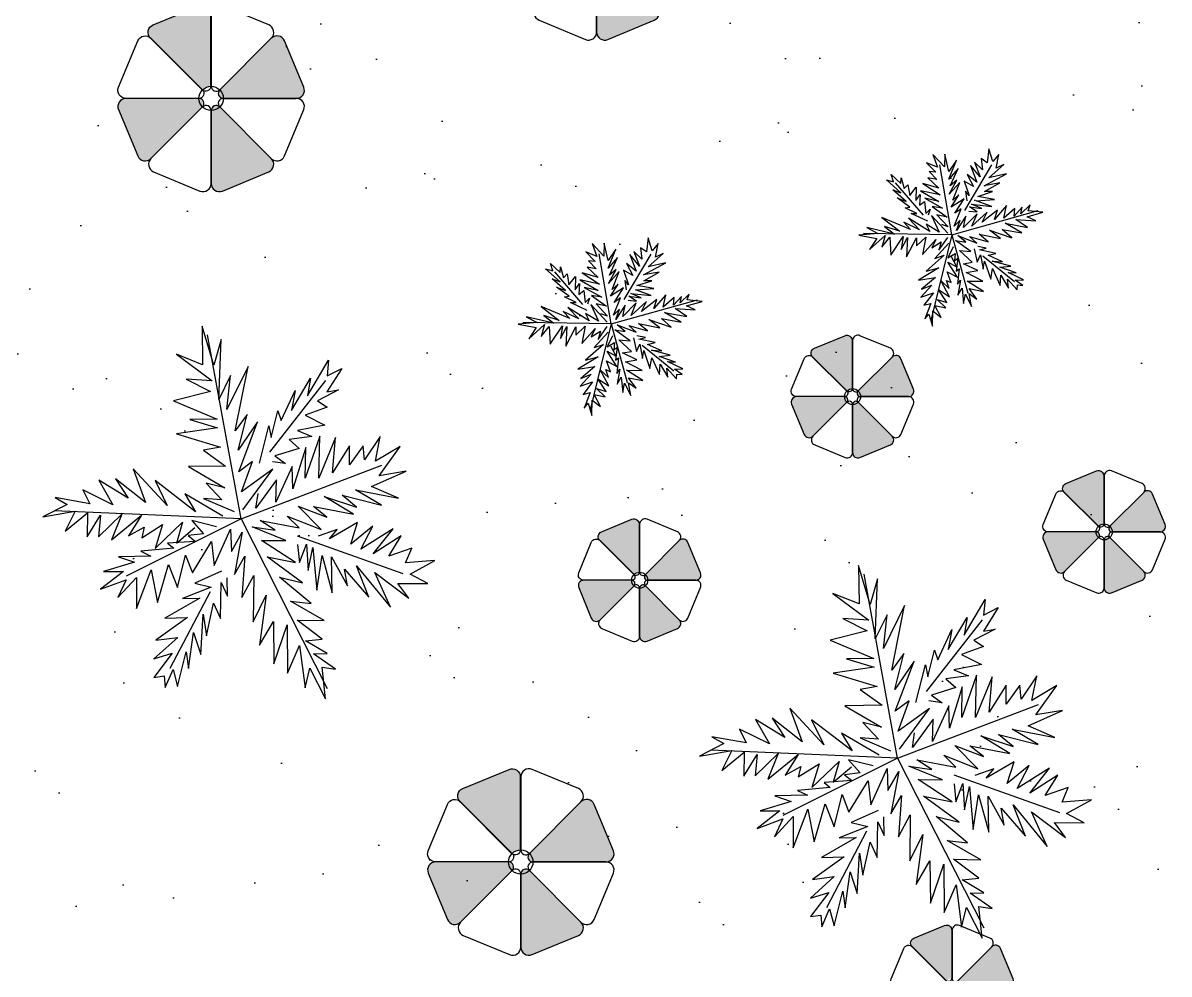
# Model space of a CAD drawing. Header units: millimetres. Extents: x 185 to 501, y 106 to 528.
# Drawn here: x 383.9 to 399.41, y 213.42 to 226.29 of the extents above; entities that cross this region are included whole.
import ezdxf

# ---------------------------------------------------------------- set-up
doc = ezdxf.new("R2010")
doc.units = ezdxf.units.MM
for name, color, linetype in [('arboles', 84, 'Continuous'), ('arena playa', 253, 'Continuous'), ('SITE_FURNISHINGS', 230, 'Continuous')]:
    doc.layers.add(name, color=color, linetype=linetype)

msp = doc.modelspace()

# ---------------------------------------------------------------- hatches: boundary and pattern name
h = msp.add_hatch(color=230)
edge = h.paths.add_edge_path()
edge.add_arc((391.825, 227.386), 0.0682, 135, 270)
edge.add_line((391.825, 227.318), (392.813, 227.318))
edge.add_arc((392.813, 227.428), 0.11, 270, 382.5)
edge.add_line((392.914, 227.47), (392.655, 228.097))
edge.add_arc((392.553, 228.054), 0.11, 22.5, 135)
edge.add_line((392.475, 228.132), (391.777, 227.434))
edge = h.paths.add_edge_path()
edge.add_arc((391.729, 227.153), 0.0682, 45, 180)
edge.add_line((391.661, 227.153), (391.661, 226.166))
edge.add_arc((391.771, 226.166), 0.11, 180, 292.5)
edge.add_line((391.813, 226.064), (392.44, 226.324))
edge.add_arc((392.398, 226.426), 0.11, 292.5, 405)
edge.add_line((392.475, 226.503), (391.777, 227.201))
edge = h.paths.add_edge_path()
edge.add_arc((390.769, 226.581), 0.11, 202.5, 315)
edge.add_line((390.847, 226.503), (391.545, 227.201))
edge.add_arc((391.496, 227.25), 0.0682, 315, 450)
edge.add_line((391.496, 227.318), (390.509, 227.318))
edge.add_arc((390.509, 227.208), 0.11, 90, 202.5)
edge.add_line((390.408, 227.166), (390.667, 226.539))
for color, points in [(5, [(386.438, 226.419, 0.534511), (386.286, 226.52), (385.659, 226.261, 0.475071), (385.61, 226.097, -0.059116), (385.63, 226.081), (386.328, 225.383, -0.187719), (386.438, 225.431, 0.000562), (386.438, 225.431)]), (256, [(395.119, 221.989, 0.534511), (395.019, 222.056), (394.607, 221.885, 0.475071), (394.575, 221.778, -0.059116), (394.588, 221.767), (395.047, 221.308, -0.187719), (395.119, 221.34, 0.000562), (395.119, 221.34)]), (256, [(398.524, 220.158, 0.534511), (398.424, 220.225), (398.011, 220.054, 0.475071), (397.979, 219.947, -0.059116), (397.993, 219.936), (398.452, 219.477, -0.187719), (398.524, 219.508, 0.000562), (398.524, 219.509)]), (256, [(392.238, 219.504, 0.534511), (392.138, 219.571), (391.726, 219.4, 0.475071), (391.694, 219.293, -0.059116), (391.707, 219.282), (392.167, 218.823, -0.187719), (392.238, 218.855, 0.000562), (392.238, 218.855)]), (5, [(390.628, 216.086, 0.534511), (390.476, 216.187), (389.849, 215.928, 0.475071), (389.8, 215.764, -0.059116), (389.82, 215.748), (390.518, 215.05, -0.187719), (390.628, 215.098, 0.000562), (390.628, 215.099)]), (256, [(396.467, 214.008, 0.534511), (396.367, 214.075), (395.954, 213.904, 0.475071), (395.922, 213.797, -0.059116), (395.935, 213.786), (396.395, 213.327, -0.187719), (396.467, 213.359, 0.000562), (396.467, 213.359)])]:
    msp.add_hatch(color=color).paths.add_polyline_path(points)
h = msp.add_hatch(color=5)
edge = h.paths.add_edge_path()
edge.add_arc((386.609, 225.335), 0.0682, 135, 270)
edge.add_line((386.609, 225.267), (387.596, 225.267))
edge.add_arc((387.596, 225.377), 0.11, 270, 382.5)
edge.add_line((387.698, 225.419), (387.438, 226.046))
edge.add_arc((387.337, 226.004), 0.11, 22.5, 135)
edge.add_line((387.259, 226.081), (386.561, 225.383))
edge = h.paths.add_edge_path()
edge.add_arc((386.513, 225.102), 0.0682, 45, 180)
edge.add_line((386.445, 225.102), (386.445, 224.115))
edge.add_arc((386.555, 224.115), 0.11, 180, 292.5)
edge.add_line((386.597, 224.014), (387.223, 224.273))
edge.add_arc((387.181, 224.375), 0.11, 292.5, 405)
edge.add_line((387.259, 224.453), (386.561, 225.151))
edge = h.paths.add_edge_path()
edge.add_arc((385.553, 224.53), 0.11, 202.5, 315)
edge.add_line((385.63, 224.453), (386.328, 225.151))
edge.add_arc((386.28, 225.199), 0.0682, 315, 450)
edge.add_line((386.28, 225.267), (385.293, 225.267))
edge.add_arc((385.293, 225.157), 0.11, 90, 202.5)
edge.add_line((385.191, 225.115), (385.451, 224.488))
h = msp.add_hatch(color=256)
edge = h.paths.add_edge_path()
edge.add_arc((395.232, 221.276), 0.0448, 135, 270)
edge.add_line((395.232, 221.231), (395.882, 221.231))
edge.add_arc((395.882, 221.304), 0.0723, 270, 382.5)
edge.add_line((395.948, 221.331), (395.778, 221.744))
edge.add_arc((395.711, 221.716), 0.0723, 22.5, 135)
edge.add_line((395.66, 221.767), (395.2, 221.308))
edge = h.paths.add_edge_path()
edge.add_arc((395.169, 221.123), 0.0448, 45, 180)
edge.add_line((395.124, 221.123), (395.124, 220.474))
edge.add_arc((395.196, 220.474), 0.0723, 180, 292.5)
edge.add_line((395.224, 220.407), (395.636, 220.578))
edge.add_arc((395.608, 220.645), 0.0723, 292.5, 405)
edge.add_line((395.66, 220.696), (395.2, 221.155))
edge = h.paths.add_edge_path()
edge.add_arc((394.537, 220.747), 0.0723, 202.5, 315)
edge.add_line((394.588, 220.696), (395.047, 221.155))
edge.add_arc((395.016, 221.187), 0.0448, 315, 450)
edge.add_line((395.016, 221.231), (394.366, 221.231))
edge.add_arc((394.366, 221.159), 0.0723, 90, 202.5)
edge.add_line((394.299, 221.131), (394.47, 220.719))
h = msp.add_hatch(color=256)
edge = h.paths.add_edge_path()
edge.add_arc((398.637, 219.445), 0.0448, 135, 270)
edge.add_line((398.637, 219.4), (399.286, 219.4))
edge.add_arc((399.286, 219.473), 0.0723, 270, 382.5)
edge.add_line((399.353, 219.5), (399.182, 219.913))
edge.add_arc((399.115, 219.885), 0.0723, 22.5, 135)
edge.add_line((399.064, 219.936), (398.605, 219.477))
edge = h.paths.add_edge_path()
edge.add_arc((398.573, 219.292), 0.0448, 45, 180)
edge.add_line((398.528, 219.292), (398.528, 218.643))
edge.add_arc((398.601, 218.643), 0.0723, 180, 292.5)
edge.add_line((398.628, 218.576), (399.041, 218.747))
edge.add_arc((399.013, 218.813), 0.0723, 292.5, 405)
edge.add_line((399.064, 218.865), (398.605, 219.324))
edge = h.paths.add_edge_path()
edge.add_arc((397.941, 218.916), 0.0723, 202.5, 315)
edge.add_line((397.993, 218.865), (398.452, 219.324))
edge.add_arc((398.42, 219.356), 0.0448, 315, 450)
edge.add_line((398.42, 219.4), (397.771, 219.4))
edge.add_arc((397.771, 219.328), 0.0723, 90, 202.5)
edge.add_line((397.704, 219.3), (397.875, 218.888))
h = msp.add_hatch(color=256)
edge = h.paths.add_edge_path()
edge.add_arc((392.351, 218.791), 0.0448, 135, 270)
edge.add_line((392.351, 218.746), (393.001, 218.746))
edge.add_arc((393.001, 218.819), 0.0723, 270, 382.5)
edge.add_line((393.068, 218.846), (392.897, 219.259))
edge.add_arc((392.83, 219.231), 0.0723, 22.5, 135)
edge.add_line((392.779, 219.282), (392.32, 218.823))
edge = h.paths.add_edge_path()
edge.add_arc((392.288, 218.638), 0.0448, 45, 180)
edge.add_line((392.243, 218.638), (392.243, 217.989))
edge.add_arc((392.315, 217.989), 0.0723, 180, 292.5)
edge.add_line((392.343, 217.922), (392.755, 218.093))
edge.add_arc((392.728, 218.159), 0.0723, 292.5, 405)
edge.add_line((392.779, 218.211), (392.32, 218.67))
edge = h.paths.add_edge_path()
edge.add_arc((391.656, 218.262), 0.0723, 202.5, 315)
edge.add_line((391.707, 218.211), (392.167, 218.67))
edge.add_arc((392.135, 218.702), 0.0448, 315, 450)
edge.add_line((392.135, 218.746), (391.485, 218.746))
edge.add_arc((391.485, 218.674), 0.0723, 90, 202.5)
edge.add_line((391.419, 218.646), (391.589, 218.234))
h = msp.add_hatch(color=5)
edge = h.paths.add_edge_path()
edge.add_arc((390.799, 215.002), 0.0682, 135, 270)
edge.add_line((390.799, 214.934), (391.787, 214.934))
edge.add_arc((391.787, 215.044), 0.11, 270, 382.5)
edge.add_line((391.888, 215.086), (391.629, 215.713))
edge.add_arc((391.527, 215.671), 0.11, 22.5, 135)
edge.add_line((391.449, 215.748), (390.751, 215.05))
edge = h.paths.add_edge_path()
edge.add_arc((390.703, 214.77), 0.0682, 45, 180)
edge.add_line((390.635, 214.77), (390.635, 213.782))
edge.add_arc((390.745, 213.782), 0.11, 180, 292.5)
edge.add_line((390.787, 213.681), (391.414, 213.94))
edge.add_arc((391.372, 214.042), 0.11, 292.5, 405)
edge.add_line((391.449, 214.12), (390.751, 214.818))
edge = h.paths.add_edge_path()
edge.add_arc((389.743, 214.197), 0.11, 202.5, 315)
edge.add_line((389.82, 214.12), (390.518, 214.818))
edge.add_arc((390.47, 214.866), 0.0682, 315, 450)
edge.add_line((390.47, 214.934), (389.483, 214.934))
edge.add_arc((389.483, 214.824), 0.11, 90, 202.5)
edge.add_line((389.382, 214.782), (389.641, 214.155))
h = msp.add_hatch(color=256)
edge = h.paths.add_edge_path()
edge.add_arc((396.579, 213.295), 0.0448, 135, 270)
edge.add_line((396.579, 213.25), (397.229, 213.25))
edge.add_arc((397.229, 213.323), 0.0723, 270, 382.5)
edge.add_line((397.296, 213.35), (397.125, 213.763))
edge.add_arc((397.058, 213.735), 0.0723, 22.5, 135)
edge.add_line((397.007, 213.786), (396.548, 213.327))
edge = h.paths.add_edge_path()
edge.add_arc((396.516, 213.142), 0.0448, 45, 180)
edge.add_line((396.471, 213.142), (396.471, 212.493))
edge.add_arc((396.544, 212.493), 0.0723, 180, 292.5)
edge.add_line((396.571, 212.426), (396.983, 212.597))
edge.add_arc((396.956, 212.664), 0.0723, 292.5, 405)
edge.add_line((397.007, 212.715), (396.548, 213.174))
edge = h.paths.add_edge_path()
edge.add_arc((395.884, 212.766), 0.0723, 202.5, 315)
edge.add_line((395.935, 212.715), (396.395, 213.174))
edge.add_arc((396.363, 213.206), 0.0448, 315, 450)
edge.add_line((396.363, 213.25), (395.714, 213.25))
edge.add_arc((395.714, 213.178), 0.0723, 90, 202.5)
edge.add_line((395.647, 213.15), (395.817, 212.738))
at = {"layer": 'arena playa'}
h = msp.add_hatch(dxfattribs=at)
h.set_pattern_fill('AR-SAND', color=256, scale=0.07, style=0)
h.set_pattern_definition([(37.5, (-1998.5492, 57.1), (-0.1120022, 3.4258927), [0, -2.70256, 0, -3.0226, 0, -2.88925]), (7.5, (-1998.5492, 57.1), (3.146663, 5.017776), [0, -1.45796, 0, -2.43586, 0, -0.93345]), (327.5, (-2000.7362, 57.1), (5.5369466, 0.0100603), [0, -0.889, 0, -3.2004, 0, -4.1783]), (317.5, (-2000.736, 57.1), (5.344895, 1.560505), [0, -0.4445, 0, -2.09804, 0, -2.4003])])
h.paths.add_polyline_path([(384.825, 236.855), (376.93, 236.855), (373.547, 232.348), (373.171, 227.091), (370.915, 220.143), (374.675, 215.449), (378.998, 203.807), (384.638, 202.117), (392.345, 206.248), (394.6, 210.942), (399.112, 213.383), (408.323, 211.881), (415.09, 216.012), (416.782, 220.143), (412.082, 227.278), (410.767, 232.724), (410.579, 238.732), (405.691, 245.868), (397.796, 247.558), (391.969, 245.68), (391.781, 238.357)])

# ---------------------------------------------------------------- linework, layer by layer
at = {"layer": 'arboles', "linetype": 'Continuous'}
for p, q in [((396.466, 223.421), (396.305, 224.369)), ((396.642, 223.752), (397.01, 224.367)), ((396.085, 223.685), (395.705, 224.125)), ((396.466, 223.421), (397.637, 223.749)), ((396.466, 223.421), (395.271, 223.441)), ((396.466, 223.421), (396.183, 222.26)), ((396.466, 223.421), (396.682, 222.63)), ((391.856, 222.215), (391.695, 223.163)), ((392.032, 222.546), (392.399, 223.161)), ((396.885, 223.135), (397.315, 222.788)), ((391.475, 222.478), (391.095, 222.919)), ((391.856, 222.215), (393.027, 222.543)), ((391.856, 222.215), (390.661, 222.235)), ((391.856, 222.215), (391.573, 221.054)), ((391.856, 222.215), (392.072, 221.423)), ((386.85, 219.577), (386.397, 222.068)), ((392.275, 221.929), (392.705, 221.582)), ((387.24, 220.478), (387.998, 221.45)), ((386.85, 219.577), (388.753, 220.303)), ((386.85, 219.577), (384.322, 219.684)), ((386.85, 219.577), (385.295, 218.801)), ((386.85, 219.577), (388.016, 217.281)), ((387.61, 219.349), (389.04, 218.839)), ((395.734, 216.339), (395.282, 218.83)), ((386.43, 218.589), (385.886, 217.55)), ((396.124, 217.24), (396.882, 218.212)), ((395.734, 216.339), (397.638, 217.065)), ((395.734, 216.339), (393.206, 216.446)), ((395.734, 216.339), (394.179, 215.563)), ((395.734, 216.339), (396.9, 214.043)), ((396.495, 216.111), (397.924, 215.601)), ((395.314, 215.351), (394.77, 214.312))]:
    msp.add_line(p, q, dxfattribs=at)
at = {"layer": 'arboles', "linetype": 'Continuous', "flags": 128}
for points in [[(396.697, 223.742), (396.812, 223.731), (396.707, 223.798), (396.874, 223.776), (396.734, 223.835), (397.008, 223.806), (396.797, 223.882), (397.043, 223.9), (396.817, 223.94), (397.019, 224.005), (396.909, 224.007), (397.115, 224.123), (396.903, 224.086), (397.207, 224.247), (396.97, 224.192), (397.173, 224.373), (397.066, 224.324), (397.104, 224.51), (397.023, 224.411), (396.968, 224.584), (396.947, 224.397), (396.863, 224.453), (396.884, 224.299), (396.772, 224.402), (396.849, 224.205), (396.719, 224.361), (396.805, 224.133), (396.677, 224.237), (396.762, 224.076), (396.634, 224.147), (396.702, 223.951), (396.654, 224.01), (396.67, 223.882)], [(396.485, 223.258), (396.415, 223.11), (396.512, 223.168), (396.505, 223.068), (396.55, 223.107), (396.527, 222.93), (396.565, 222.962), (396.543, 222.752), (396.586, 222.809), (396.55, 222.605), (396.605, 222.699), (396.624, 222.493), (396.65, 222.618), (396.732, 222.452), (396.704, 222.626), (396.805, 222.551), (396.702, 222.693), (396.898, 222.654), (396.673, 222.794), (396.887, 222.793), (396.661, 222.91), (396.817, 222.937), (396.623, 223.028), (396.743, 223.049), (396.571, 223.207), (396.725, 223.194), (396.518, 223.342), (396.658, 223.32), (396.55, 223.411), (396.807, 223.309), (396.705, 223.398), (396.959, 223.328), (396.837, 223.429), (397.126, 223.369), (396.976, 223.483), (397.281, 223.379), (397.149, 223.495), (397.416, 223.446), (397.188, 223.577), (397.492, 223.52), (397.332, 223.629), (397.604, 223.611), (397.487, 223.666), (397.699, 223.726), (397.498, 223.745), (397.526, 223.825), (397.402, 223.706), (397.417, 223.793), (397.31, 223.673), (397.32, 223.779), (397.17, 223.646), (397.207, 223.816), (397.044, 223.628), (397.084, 223.753), (396.879, 223.59), (396.944, 223.726), (396.737, 223.536), (396.808, 223.707), (396.626, 223.522), (396.658, 223.674), (396.53, 223.481), (396.58, 223.621), (396.5, 223.538), (396.595, 223.774), (396.506, 223.713), (396.633, 223.91), (396.458, 223.795), (396.563, 223.96), (396.479, 223.889), (396.577, 224.13), (396.43, 223.969), (396.537, 224.159), (396.444, 224.083), (396.555, 224.318), (396.427, 224.175), (396.532, 224.432), (396.426, 224.279), (396.374, 224.514), (396.368, 224.34), (396.21, 224.508), (396.272, 224.335), (396.124, 224.395), (396.251, 224.268), (396.161, 224.277), (396.264, 224.168), (396.144, 224.191), (396.292, 224.051), (396.074, 224.114), (396.309, 223.96), (396.045, 224.018), (396.292, 223.874), (396.1, 223.915), (396.342, 223.783), (396.202, 223.806), (396.404, 223.66), (396.266, 223.693), (396.418, 223.527), (396.33, 223.559)], [(396.141, 223.605), (395.917, 223.711), (395.994, 223.711), (395.835, 223.786), (395.9, 223.795), (395.728, 223.92), (395.85, 223.873), (395.67, 224.031), (395.778, 223.99), (395.581, 224.167), (395.678, 224.138), (395.648, 224.239), (395.778, 224.117), (395.78, 224.193), (395.821, 224.047), (395.873, 224.099), (395.897, 223.951), (395.983, 224.064), (395.982, 223.884), (396.038, 223.967), (396.029, 223.821), (396.097, 223.873), (396.114, 223.711), (396.175, 223.769), (396.147, 223.689)], [(396.412, 223.443), (396.194, 223.683), (396.298, 223.457), (396.121, 223.564), (396.168, 223.465), (395.879, 223.645), (396.032, 223.489), (395.819, 223.59), (395.908, 223.494), (395.519, 223.655), (395.762, 223.469), (395.555, 223.534), (395.69, 223.43), (395.318, 223.519), (395.468, 223.441), (395.209, 223.417), (395.452, 223.372), (395.354, 223.221), (395.565, 223.412), (395.522, 223.252), (395.63, 223.388), (395.642, 223.145), (395.811, 223.396), (395.78, 223.224), (395.867, 223.386), (395.852, 223.123), (395.991, 223.381), (395.99, 223.272), (396.116, 223.389), (396.072, 223.156), (396.251, 223.358), (396.198, 223.246), (396.322, 223.325), (396.292, 223.212), (396.412, 223.386)], [(392.087, 222.536), (392.202, 222.525), (392.097, 222.592), (392.264, 222.57), (392.124, 222.629), (392.398, 222.6), (392.187, 222.676), (392.433, 222.694), (392.207, 222.734), (392.409, 222.799), (392.299, 222.8), (392.505, 222.917), (392.293, 222.88), (392.597, 223.041), (392.36, 222.986), (392.563, 223.167), (392.456, 223.117), (392.494, 223.304), (392.413, 223.204), (392.358, 223.378), (392.337, 223.191), (392.253, 223.247), (392.274, 223.093), (392.162, 223.196), (392.239, 222.999), (392.109, 223.155), (392.195, 222.927), (392.067, 223.031), (392.152, 222.87), (392.024, 222.941), (392.092, 222.745), (392.044, 222.804), (392.06, 222.676)], [(391.875, 222.052), (391.805, 221.904), (391.902, 221.962), (391.895, 221.862), (391.94, 221.9), (391.917, 221.724), (391.955, 221.756), (391.933, 221.546), (391.976, 221.603), (391.94, 221.399), (391.995, 221.493), (392.014, 221.287), (392.04, 221.412), (392.122, 221.246), (392.094, 221.42), (392.195, 221.345), (392.092, 221.487), (392.288, 221.448), (392.063, 221.588), (392.277, 221.587), (392.051, 221.704), (392.207, 221.731), (392.013, 221.822), (392.133, 221.842), (391.961, 222.001), (392.115, 221.988), (391.908, 222.136), (392.048, 222.114), (391.94, 222.205), (392.197, 222.103), (392.095, 222.192), (392.349, 222.122), (392.226, 222.223), (392.516, 222.163), (392.366, 222.277), (392.671, 222.173), (392.539, 222.289), (392.806, 222.24), (392.577, 222.371), (392.881, 222.314), (392.722, 222.423), (392.994, 222.405), (392.877, 222.46), (393.089, 222.52), (392.887, 222.539), (392.915, 222.619), (392.792, 222.5), (392.807, 222.587), (392.7, 222.467), (392.71, 222.573), (392.56, 222.44), (392.597, 222.61), (392.434, 222.422), (392.474, 222.547), (392.269, 222.383), (392.334, 222.52), (392.127, 222.33), (392.197, 222.501), (392.016, 222.316), (392.048, 222.468), (391.92, 222.275), (391.97, 222.415), (391.89, 222.332), (391.985, 222.568), (391.896, 222.507), (392.023, 222.704), (391.848, 222.589), (391.953, 222.754), (391.869, 222.683), (391.967, 222.924), (391.82, 222.763), (391.927, 222.953), (391.834, 222.877), (391.945, 223.112), (391.817, 222.968), (391.922, 223.226), (391.816, 223.073), (391.764, 223.308), (391.758, 223.133), (391.6, 223.302), (391.662, 223.129), (391.513, 223.189), (391.641, 223.062), (391.551, 223.071), (391.654, 222.962), (391.534, 222.985), (391.682, 222.845), (391.464, 222.908), (391.699, 222.754), (391.435, 222.812), (391.682, 222.668), (391.49, 222.709), (391.732, 222.577), (391.592, 222.6), (391.794, 222.454), (391.656, 222.486), (391.808, 222.321), (391.719, 222.353)], [(396.425, 223.309), (396.239, 223.1), (396.364, 223.144), (396.119, 222.93), (396.291, 222.975), (396.017, 222.807), (396.245, 222.843), (396.059, 222.684), (396.196, 222.739), (396.047, 222.579), (396.217, 222.636), (396.087, 222.467), (396.182, 222.492), (396.1, 222.283), (396.158, 222.349), (396.206, 222.183), (396.211, 222.391), (396.324, 222.304), (396.237, 222.466), (396.386, 222.435), (396.268, 222.545), (396.4, 222.506), (396.288, 222.679), (396.436, 222.582), (396.319, 222.801), (396.432, 222.694), (396.397, 222.804), (396.46, 222.775), (396.403, 222.922), (396.544, 222.846), (396.413, 223.051), (396.537, 222.986), (396.463, 223.121)], [(396.77, 223.233), (396.811, 223.05), (396.857, 223.148), (396.893, 222.954), (396.911, 223.063), (396.993, 222.82), (397.017, 222.963), (397.121, 222.736), (397.13, 222.876), (397.234, 222.7), (397.221, 222.822), (397.35, 222.678), (397.354, 222.743), (397.427, 222.735), (397.324, 222.807), (397.438, 222.813), (397.23, 222.912), (397.337, 222.905), (397.119, 222.981), (397.265, 222.999), (397.015, 223.064), (397.155, 223.057), (396.959, 223.144), (397.064, 223.168), (396.84, 223.217), (396.934, 223.239), (396.817, 223.261)], [(391.531, 222.399), (391.307, 222.505), (391.384, 222.505), (391.225, 222.58), (391.29, 222.589), (391.118, 222.714), (391.239, 222.667), (391.06, 222.825), (391.168, 222.784), (390.971, 222.961), (391.067, 222.932), (391.038, 223.033), (391.168, 222.911), (391.17, 222.987), (391.211, 222.84), (391.263, 222.893), (391.286, 222.745), (391.373, 222.857), (391.372, 222.678), (391.428, 222.761), (391.419, 222.615), (391.487, 222.667), (391.504, 222.505), (391.565, 222.563), (391.537, 222.483)], [(391.802, 222.237), (391.584, 222.477), (391.688, 222.251), (391.511, 222.358), (391.558, 222.259), (391.269, 222.439), (391.422, 222.283), (391.209, 222.383), (391.298, 222.288), (390.909, 222.449), (391.152, 222.263), (390.945, 222.328), (391.08, 222.224), (390.708, 222.313), (390.858, 222.235), (390.599, 222.211), (390.842, 222.166), (390.744, 222.015), (390.955, 222.206), (390.912, 222.046), (391.02, 222.182), (391.032, 221.939), (391.201, 222.19), (391.17, 222.018), (391.257, 222.18), (391.242, 221.916), (391.381, 222.175), (391.38, 222.065), (391.505, 222.183), (391.462, 221.95), (391.641, 222.152), (391.588, 222.04), (391.712, 222.119), (391.682, 222.006), (391.802, 222.18)], [(386.873, 219.699), (387.281, 220.25), (386.854, 219.941), (387.004, 220.352), (386.817, 220.214), (387.072, 220.89), (386.811, 220.506), (386.932, 220.991), (386.771, 220.767), (386.944, 221.641), (386.659, 221.059), (386.708, 221.515), (386.547, 221.193), (386.579, 222.003), (386.479, 221.658), (386.321, 222.186), (386.329, 221.663), (385.975, 221.805), (386.459, 221.446), (386.108, 221.468), (386.436, 221.3), (385.936, 221.174), (386.527, 220.927), (386.156, 220.921), (386.53, 220.808), (385.976, 220.729), (386.57, 220.547), (386.342, 220.505), (386.639, 220.292), (386.136, 220.286), (386.631, 219.997), (386.376, 220.061), (386.59, 219.836), (386.343, 219.851), (386.755, 219.676)], [(391.815, 222.103), (391.629, 221.894), (391.754, 221.938), (391.509, 221.724), (391.681, 221.769), (391.407, 221.601), (391.635, 221.637), (391.449, 221.478), (391.586, 221.533), (391.436, 221.373), (391.607, 221.43), (391.477, 221.26), (391.572, 221.286), (391.49, 221.077), (391.548, 221.143), (391.596, 220.976), (391.601, 221.185), (391.714, 221.098), (391.627, 221.26), (391.776, 221.229), (391.658, 221.339), (391.789, 221.3), (391.678, 221.473), (391.826, 221.376), (391.709, 221.595), (391.822, 221.488), (391.787, 221.598), (391.85, 221.569), (391.793, 221.716), (391.934, 221.639), (391.803, 221.845), (391.926, 221.78), (391.853, 221.915)], [(392.16, 222.027), (392.201, 221.844), (392.247, 221.942), (392.283, 221.748), (392.301, 221.857), (392.383, 221.614), (392.407, 221.756), (392.51, 221.53), (392.52, 221.67), (392.623, 221.493), (392.611, 221.616), (392.74, 221.472), (392.744, 221.537), (392.817, 221.529), (392.714, 221.601), (392.828, 221.607), (392.62, 221.706), (392.727, 221.699), (392.509, 221.775), (392.655, 221.793), (392.405, 221.858), (392.545, 221.851), (392.349, 221.938), (392.454, 221.962), (392.23, 222.011), (392.324, 222.033), (392.207, 222.055)], [(387.097, 220.329), (387.224, 220.838), (387.257, 220.678), (387.347, 221.038), (387.394, 220.908), (387.582, 221.316), (387.533, 221.045), (387.788, 221.482), (387.748, 221.242), (388.034, 221.724), (388.013, 221.512), (388.211, 221.614), (388.012, 221.294), (388.17, 221.321), (387.883, 221.175), (388.013, 221.089), (387.715, 220.979), (387.985, 220.846), (387.611, 220.774), (387.808, 220.692), (387.501, 220.65), (387.636, 220.531), (387.306, 220.428), (387.452, 220.326), (387.274, 220.351)], [(386.519, 219.471), (386.183, 219.555), (386.343, 219.376), (386.132, 219.35), (386.231, 219.272), (385.856, 219.247), (385.938, 219.181), (385.492, 219.14), (385.627, 219.074), (385.189, 219.065), (385.408, 218.99), (384.987, 218.864), (385.258, 218.863), (384.947, 218.624), (385.296, 218.754), (385.183, 218.512), (385.436, 218.785), (385.436, 218.363), (385.633, 218.887), (385.72, 218.443), (385.869, 218.96), (385.989, 218.646), (386.099, 219.087), (386.191, 218.847), (386.449, 219.27), (386.486, 218.944), (386.708, 219.436), (386.719, 219.137), (386.863, 219.398), (386.759, 218.823), (386.9, 219.071), (386.86, 218.514), (387.02, 218.811), (387.015, 218.185), (387.191, 218.543), (387.1, 217.866), (387.287, 218.189), (387.294, 217.613), (387.473, 218.143), (387.48, 217.487), (387.64, 217.863), (387.715, 217.29), (387.782, 217.557), (387.994, 217.141), (387.949, 217.568), (388.128, 217.543), (387.83, 217.75), (388.016, 217.756), (387.723, 217.928), (387.946, 217.951), (387.608, 218.208), (387.976, 218.201), (387.52, 218.461), (387.796, 218.431), (387.371, 218.789), (387.681, 218.711), (387.202, 219.062), (387.585, 218.986), (387.126, 219.286), (387.455, 219.282), (387, 219.469), (387.312, 219.424), (387.107, 219.554), (387.637, 219.455), (387.472, 219.615), (387.935, 219.433), (387.624, 219.748), (388.009, 219.599), (387.828, 219.743), (388.37, 219.641), (387.974, 219.878), (388.413, 219.735), (388.216, 219.897), (388.75, 219.763), (388.399, 219.97), (388.978, 219.858), (388.615, 220.015), (389.083, 220.221), (388.718, 220.161), (389.002, 220.558), (388.668, 220.358), (388.732, 220.692), (388.521, 220.375), (388.502, 220.564), (388.319, 220.307), (388.317, 220.564), (388.087, 220.2), (388.128, 220.678), (387.904, 220.127), (387.915, 220.698), (387.719, 220.127), (387.724, 220.541), (387.551, 219.984), (387.541, 220.284), (387.322, 219.804), (387.331, 220.105), (387.05, 219.72), (387.079, 219.918)], [(386.601, 219.615), (386.089, 219.915), (386.233, 219.674), (385.685, 220.095), (385.851, 219.757), (385.389, 220.255), (385.558, 219.797), (385.149, 220.117), (385.322, 219.856), (384.927, 220.1), (385.115, 219.769), (384.71, 219.97), (384.801, 219.782), (384.334, 219.866), (384.496, 219.773), (384.169, 219.604), (384.604, 219.68), (384.471, 219.41), (384.77, 219.658), (384.769, 219.335), (384.947, 219.627), (384.921, 219.336), (385.235, 219.641), (385.095, 219.293), (385.502, 219.626), (385.326, 219.347), (385.54, 219.465), (385.505, 219.322), (385.787, 219.502), (385.686, 219.178), (386.059, 219.533), (385.975, 219.25), (386.225, 219.458)], [(387.613, 219.229), (387.638, 218.986), (387.733, 219.233), (387.756, 218.877), (387.821, 219.191), (387.874, 218.61), (387.945, 219.08), (388.083, 218.577), (388.073, 219.062), (388.291, 218.67), (388.25, 218.898), (388.577, 218.519), (388.413, 218.943), (388.872, 218.38), (388.66, 218.849), (389.121, 218.502), (388.973, 218.704), (389.375, 218.702), (389.136, 218.828), (389.473, 219.014), (389.076, 218.982), (389.158, 219.179), (388.848, 219.072), (389.015, 219.347), (388.638, 219.105), (388.907, 219.44), (388.469, 219.167), (388.632, 219.476), (388.334, 219.234), (388.427, 219.527), (388.048, 219.305), (388.152, 219.431), (387.893, 219.344)], [(386.585, 218.867), (386.222, 218.707), (386.445, 218.651), (386.057, 218.497), (386.29, 218.505), (385.819, 218.234), (386.125, 218.243), (385.698, 217.934), (385.992, 217.973), (385.668, 217.684), (385.918, 217.76), (385.671, 217.432), (385.808, 217.451), (385.822, 217.296), (385.929, 217.539), (385.99, 217.307), (386.108, 217.778), (386.137, 217.553), (386.206, 218.038), (386.304, 217.743), (386.335, 218.289), (386.38, 217.994), (386.478, 218.438), (386.571, 218.23), (386.58, 218.716), (386.666, 218.53), (386.663, 218.781)], [(395.757, 216.461), (396.166, 217.012), (395.739, 216.703), (395.888, 217.114), (395.702, 216.976), (395.957, 217.652), (395.696, 217.268), (395.817, 217.753), (395.655, 217.529), (395.828, 218.403), (395.544, 217.821), (395.592, 218.277), (395.432, 217.955), (395.463, 218.765), (395.364, 218.42), (395.206, 218.948), (395.213, 218.425), (394.859, 218.567), (395.343, 218.208), (394.993, 218.23), (395.32, 218.062), (394.82, 217.936), (395.412, 217.689), (395.04, 217.683), (395.415, 217.57), (394.86, 217.491), (395.455, 217.309), (395.227, 217.267), (395.523, 217.054), (395.02, 217.048), (395.515, 216.759), (395.261, 216.823), (395.475, 216.597), (395.228, 216.613), (395.639, 216.437)], [(395.981, 217.091), (396.109, 217.6), (396.141, 217.44), (396.231, 217.8), (396.278, 217.67), (396.466, 218.078), (396.418, 217.807), (396.673, 218.244), (396.632, 218.004), (396.918, 218.486), (396.898, 218.274), (397.095, 218.376), (396.896, 218.056), (397.055, 218.083), (396.767, 217.937), (396.898, 217.851), (396.599, 217.741), (396.87, 217.608), (396.495, 217.536), (396.692, 217.454), (396.385, 217.412), (396.52, 217.293), (396.191, 217.19), (396.337, 217.088), (396.158, 217.113)], [(395.403, 216.233), (395.068, 216.317), (395.228, 216.138), (395.016, 216.112), (395.116, 216.034), (394.74, 216.009), (394.822, 215.943), (394.377, 215.902), (394.512, 215.836), (394.074, 215.827), (394.293, 215.752), (393.872, 215.626), (394.142, 215.625), (393.831, 215.386), (394.181, 215.516), (394.067, 215.274), (394.321, 215.547), (394.32, 215.125), (394.518, 215.649), (394.604, 215.205), (394.754, 215.722), (394.873, 215.408), (394.984, 215.849), (395.075, 215.609), (395.333, 216.032), (395.37, 215.706), (395.593, 216.198), (395.603, 215.899), (395.748, 216.16), (395.643, 215.585), (395.785, 215.833), (395.744, 215.276), (395.904, 215.573), (395.899, 214.947), (396.075, 215.305), (395.985, 214.628), (396.171, 214.951), (396.179, 214.375), (396.357, 214.905), (396.365, 214.249), (396.525, 214.625), (396.599, 214.052), (396.666, 214.319), (396.879, 213.903), (396.834, 214.33), (397.012, 214.305), (396.714, 214.512), (396.901, 214.518), (396.607, 214.69), (396.831, 214.713), (396.492, 214.97), (396.86, 214.963), (396.404, 215.223), (396.68, 215.193), (396.255, 215.551), (396.566, 215.473), (396.086, 215.824), (396.47, 215.748), (396.01, 216.048), (396.339, 216.044), (395.884, 216.231), (396.197, 216.186), (395.992, 216.316), (396.521, 216.217), (396.357, 216.377), (396.819, 216.195), (396.509, 216.51), (396.894, 216.361), (396.712, 216.505), (397.254, 216.403), (396.858, 216.64), (397.298, 216.497), (397.1, 216.659), (397.634, 216.525), (397.284, 216.732), (397.863, 216.62), (397.5, 216.777), (397.967, 216.983), (397.602, 216.923), (397.886, 217.32), (397.552, 217.12), (397.616, 217.454), (397.405, 217.137), (397.386, 217.326), (397.203, 217.069), (397.202, 217.326), (396.972, 216.962), (397.012, 217.44), (396.788, 216.889), (396.8, 217.46), (396.604, 216.889), (396.609, 217.303), (396.436, 216.746), (396.425, 217.046), (396.206, 216.566), (396.215, 216.867), (395.934, 216.482), (395.964, 216.68)], [(395.485, 216.377), (394.973, 216.677), (395.117, 216.436), (394.57, 216.857), (394.736, 216.519), (394.273, 217.017), (394.442, 216.559), (394.034, 216.879), (394.206, 216.618), (393.812, 216.862), (394, 216.531), (393.594, 216.732), (393.686, 216.544), (393.219, 216.628), (393.38, 216.535), (393.054, 216.366), (393.489, 216.442), (393.355, 216.172), (393.655, 216.42), (393.653, 216.097), (393.832, 216.389), (393.805, 216.098), (394.119, 216.403), (393.979, 216.055), (394.386, 216.388), (394.211, 216.109), (394.425, 216.227), (394.389, 216.084), (394.672, 216.264), (394.571, 215.94), (394.944, 216.295), (394.86, 216.012), (395.11, 216.22)], [(396.498, 215.991), (396.522, 215.748), (396.617, 215.994), (396.64, 215.639), (396.706, 215.953), (396.758, 215.372), (396.83, 215.842), (396.968, 215.339), (396.957, 215.824), (397.176, 215.432), (397.134, 215.66), (397.462, 215.281), (397.297, 215.705), (397.756, 215.142), (397.544, 215.611), (398.005, 215.264), (397.858, 215.466), (398.26, 215.464), (398.021, 215.59), (398.358, 215.776), (397.96, 215.744), (398.043, 215.941), (397.732, 215.834), (397.9, 216.109), (397.522, 215.867), (397.791, 216.202), (397.353, 215.929), (397.516, 216.238), (397.218, 215.996), (397.311, 216.289), (396.932, 216.067), (397.037, 216.193), (396.777, 216.106)], [(395.47, 215.629), (395.106, 215.469), (395.33, 215.413), (394.941, 215.259), (395.174, 215.267), (394.704, 214.996), (395.01, 215.005), (394.583, 214.696), (394.876, 214.735), (394.553, 214.446), (394.803, 214.522), (394.556, 214.194), (394.693, 214.213), (394.706, 214.058), (394.814, 214.301), (394.874, 214.068), (394.992, 214.54), (395.022, 214.315), (395.09, 214.8), (395.188, 214.505), (395.219, 215.051), (395.264, 214.756), (395.362, 215.2), (395.455, 214.992), (395.465, 215.478), (395.55, 215.292), (395.547, 215.543)]]:
    msp.add_lwpolyline(points, dxfattribs=at)
at = {"layer": 'SITE_FURNISHINGS', "color": 230, "linetype": 'Continuous'}
for points in [[(391.661, 227.153, 0.668179), (391.545, 227.201), (390.847, 226.503, 0.534511), (390.882, 226.324), (391.509, 226.064, 0.534511), (391.661, 226.166)], [(391.777, 227.201, 0.668179), (391.661, 227.153), (391.661, 226.166, 0.534511), (391.813, 226.064), (392.44, 226.324, 0.534511), (392.475, 226.503)]]:
    msp.add_lwpolyline(points, format="xyb", close=True, dxfattribs=at)
at = {"layer": 'SITE_FURNISHINGS', "color": 5, "linetype": 'Continuous'}
for points in [[(386.438, 225.431, -0.668179), (386.321, 225.383), (385.623, 226.081, -0.534511), (385.659, 226.261), (386.286, 226.52, -0.534511), (386.438, 226.419)], [(386.445, 225.431, 0.668179), (386.561, 225.383), (387.259, 226.081, 0.534511), (387.223, 226.261), (386.597, 226.52, 0.534511), (386.445, 226.419)], [(386.328, 225.383, -0.668179), (386.28, 225.267), (385.293, 225.267, -0.534511), (385.191, 225.419), (385.451, 226.046, -0.534511), (385.63, 226.081)], [(386.561, 225.383, 0.668179), (386.609, 225.267), (387.596, 225.267, 0.534511), (387.698, 225.419), (387.438, 226.046, 0.534511), (387.259, 226.081)], [(386.28, 225.267, -1), (386.609, 225.267, -1)], [(385.451, 224.488, 0.534511), (385.63, 224.453), (386.328, 225.151, 0.668179), (386.28, 225.267), (385.293, 225.267, 0.534511), (385.191, 225.115)], [(386.609, 225.267, 0.668179), (386.561, 225.151), (387.259, 224.453, 0.534511), (387.438, 224.488), (387.698, 225.115, 0.534511), (387.596, 225.267)], [(386.445, 225.102, 0.668179), (386.328, 225.151), (385.63, 224.453, 0.534511), (385.666, 224.273), (386.293, 224.014, 0.534511), (386.445, 224.115)], [(386.561, 225.151, 0.668179), (386.445, 225.102), (386.445, 224.115, 0.534511), (386.597, 224.014), (387.223, 224.273, 0.534511), (387.259, 224.453)], [(390.628, 215.099, -0.668179), (390.511, 215.05), (389.813, 215.748, -0.534511), (389.849, 215.928), (390.476, 216.187, -0.534511), (390.628, 216.086)], [(390.635, 215.099, 0.668179), (390.751, 215.05), (391.449, 215.748, 0.534511), (391.414, 215.928), (390.787, 216.187, 0.534511), (390.635, 216.086)], [(390.518, 215.05, -0.668179), (390.47, 214.934), (389.483, 214.934, -0.534511), (389.382, 215.086), (389.641, 215.713, -0.534511), (389.82, 215.748)], [(390.751, 215.05, 0.668179), (390.799, 214.934), (391.787, 214.934, 0.534511), (391.888, 215.086), (391.629, 215.713, 0.534511), (391.449, 215.748)], [(390.47, 214.934, -1), (390.799, 214.934, -1)], [(389.641, 214.155, 0.534511), (389.82, 214.12), (390.518, 214.818, 0.668179), (390.47, 214.934), (389.483, 214.934, 0.534511), (389.382, 214.782)], [(390.635, 214.77, 0.668179), (390.518, 214.818), (389.82, 214.12, 0.534511), (389.856, 213.94), (390.483, 213.681, 0.534511), (390.635, 213.782)], [(390.751, 214.818, 0.668179), (390.635, 214.77), (390.635, 213.782, 0.534511), (390.787, 213.681), (391.414, 213.94, 0.534511), (391.449, 214.12)], [(390.799, 214.934, 0.668179), (390.751, 214.818), (391.449, 214.12, 0.534511), (391.629, 214.155), (391.888, 214.782, 0.534511), (391.787, 214.934)]]:
    msp.add_lwpolyline(points, format="xyb", close=True, dxfattribs=at)
at = {"layer": 'SITE_FURNISHINGS', "color": 7, "linetype": 'Continuous'}
for points in [[(395.119, 221.34, -0.668179), (395.043, 221.308), (394.583, 221.767, -0.534511), (394.607, 221.885), (395.019, 222.056, -0.534511), (395.119, 221.989)], [(395.124, 221.34, 0.668179), (395.2, 221.308), (395.66, 221.767, 0.534511), (395.636, 221.885), (395.224, 222.056, 0.534511), (395.124, 221.989)], [(395.047, 221.308, -0.668179), (395.016, 221.231), (394.366, 221.231, -0.534511), (394.299, 221.331), (394.47, 221.744, -0.534511), (394.588, 221.767)], [(395.2, 221.308, 0.668179), (395.232, 221.231), (395.882, 221.231, 0.534511), (395.948, 221.331), (395.778, 221.744, 0.534511), (395.66, 221.767)], [(395.016, 221.231, -1), (395.232, 221.231, -1)], [(394.47, 220.719, 0.534511), (394.588, 220.696), (395.047, 221.155, 0.668179), (395.016, 221.231), (394.366, 221.231, 0.534511), (394.299, 221.131)], [(395.124, 221.123, 0.668179), (395.047, 221.155), (394.588, 220.696, 0.534511), (394.612, 220.578), (395.024, 220.407, 0.534511), (395.124, 220.474)], [(395.2, 221.155, 0.668179), (395.124, 221.123), (395.124, 220.474, 0.534511), (395.224, 220.407), (395.636, 220.578, 0.534511), (395.66, 220.696)], [(395.232, 221.231, 0.668179), (395.2, 221.155), (395.66, 220.696, 0.534511), (395.778, 220.719), (395.948, 221.131, 0.534511), (395.882, 221.231)], [(398.524, 219.509, -0.668179), (398.447, 219.477), (397.988, 219.936, -0.534511), (398.011, 220.054), (398.424, 220.225, -0.534511), (398.524, 220.158)], [(398.528, 219.509, 0.668179), (398.605, 219.477), (399.064, 219.936, 0.534511), (399.041, 220.054), (398.628, 220.225, 0.534511), (398.528, 220.158)], [(398.452, 219.477, -0.668179), (398.42, 219.4), (397.771, 219.4, -0.534511), (397.704, 219.5), (397.875, 219.913, -0.534511), (397.993, 219.936)], [(398.605, 219.477, 0.668179), (398.637, 219.4), (399.286, 219.4, 0.534511), (399.353, 219.5), (399.182, 219.913, 0.534511), (399.064, 219.936)], [(392.238, 218.855, -0.668179), (392.162, 218.823), (391.703, 219.282, -0.534511), (391.726, 219.4), (392.138, 219.571, -0.534511), (392.238, 219.504)], [(392.243, 218.855, 0.668179), (392.32, 218.823), (392.779, 219.282, 0.534511), (392.755, 219.4), (392.343, 219.571, 0.534511), (392.243, 219.504)], [(398.42, 219.4, -1), (398.637, 219.4, -1)], [(392.167, 218.823, -0.668179), (392.135, 218.746), (391.485, 218.746, -0.534511), (391.419, 218.846), (391.589, 219.259, -0.534511), (391.707, 219.282)], [(392.32, 218.823, 0.668179), (392.351, 218.746), (393.001, 218.746, 0.534511), (393.068, 218.846), (392.897, 219.259, 0.534511), (392.779, 219.282)], [(397.875, 218.888, 0.534511), (397.993, 218.865), (398.452, 219.324, 0.668179), (398.42, 219.4), (397.771, 219.4, 0.534511), (397.704, 219.3)], [(398.528, 219.292, 0.668179), (398.452, 219.324), (397.993, 218.865, 0.534511), (398.016, 218.747), (398.428, 218.576, 0.534511), (398.528, 218.643)], [(398.605, 219.324, 0.668179), (398.528, 219.292), (398.528, 218.643, 0.534511), (398.628, 218.576), (399.041, 218.747, 0.534511), (399.064, 218.865)], [(398.637, 219.4, 0.668179), (398.605, 219.324), (399.064, 218.865, 0.534511), (399.182, 218.888), (399.353, 219.3, 0.534511), (399.286, 219.4)], [(392.135, 218.746, -1), (392.351, 218.746, -1)], [(391.589, 218.234, 0.534511), (391.707, 218.211), (392.167, 218.67, 0.668179), (392.135, 218.746), (391.485, 218.746, 0.534511), (391.419, 218.646)], [(392.243, 218.638, 0.668179), (392.167, 218.67), (391.707, 218.211, 0.534511), (391.731, 218.093), (392.143, 217.922, 0.534511), (392.243, 217.989)], [(392.32, 218.67, 0.668179), (392.243, 218.638), (392.243, 217.989, 0.534511), (392.343, 217.922), (392.755, 218.093, 0.534511), (392.779, 218.211)], [(392.351, 218.746, 0.668179), (392.32, 218.67), (392.779, 218.211, 0.534511), (392.897, 218.234), (393.068, 218.646, 0.534511), (393.001, 218.746)], [(396.467, 213.359, -0.668179), (396.39, 213.327), (395.931, 213.786, -0.534511), (395.954, 213.904), (396.367, 214.075, -0.534511), (396.467, 214.008)], [(396.471, 213.359, 0.668179), (396.548, 213.327), (397.007, 213.786, 0.534511), (396.983, 213.904), (396.571, 214.075, 0.534511), (396.471, 214.008)], [(396.395, 213.327, -0.668179), (396.363, 213.25), (395.714, 213.25, -0.534511), (395.647, 213.35), (395.817, 213.763, -0.534511), (395.935, 213.786)], [(396.548, 213.327, 0.668179), (396.579, 213.25), (397.229, 213.25, 0.534511), (397.296, 213.35), (397.125, 213.763, 0.534511), (397.007, 213.786)]]:
    msp.add_lwpolyline(points, format="xyb", close=True, dxfattribs=at)

doc.saveas('drawing.dxf')
